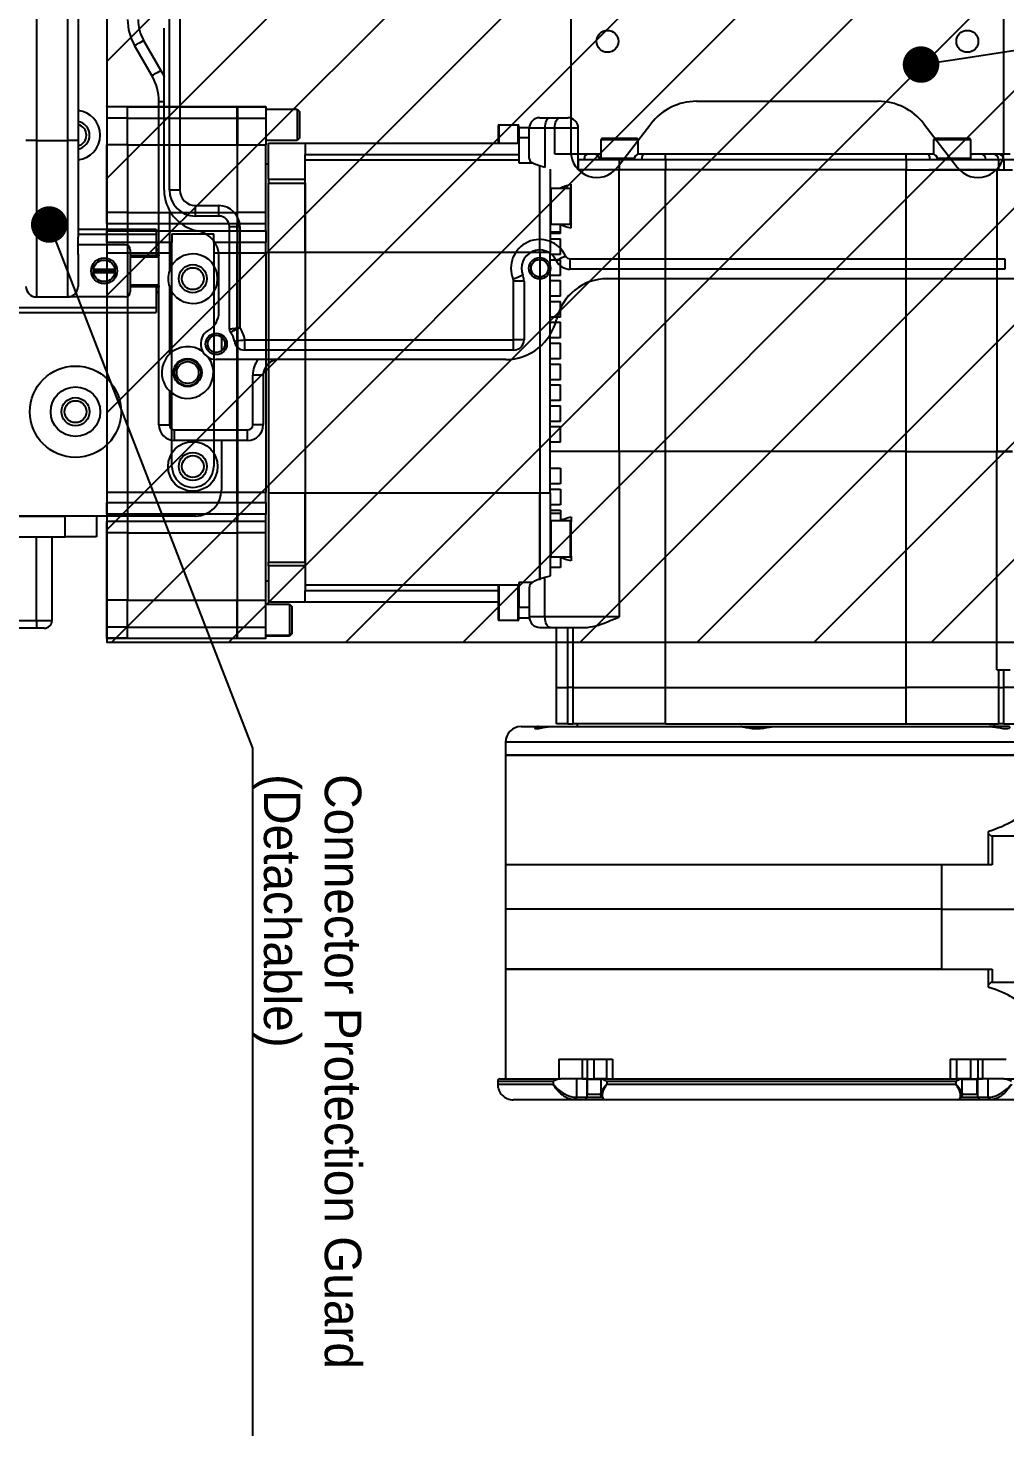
# Model space of a CAD drawing. Header units: millimetres. Extents: x 36 to 3196, y 27 to 5967.
# Drawn here: x 1530 to 1717.3, y 550.1 to 819.9 of the extents above; entities that cross this region are included whole.
import ezdxf
from ezdxf import colors
from ezdxf.entities.mleader import LeaderData, LeaderLine
from ezdxf.math import Vec2, Vec3

# ---------------------------------------------------------------- set-up
doc = ezdxf.new("R2010")
doc.units = ezdxf.units.MM
doc.layers.add('08_Dimension.Annotation', color=2, linetype='Continuous')
doc.styles.add('Coavis T-7.0 Style', font='MS PGothic.ttf', dxfattribs={"height": 7})

# ---------------------------------------------------------------- blocks, each defined once
blk = doc.blocks.new('A$C7d0f39f2')
at = {"color": 7, "linetype": 'Continuous', "lineweight": 25}
for p, q in [((648.57, 195.1), (648.57, 99.9)), ((731.63, 99.9), (731.63, 195.1)), ((546.1, 193), (546.1, 102)), ((552.1, 102), (552.1, 193)), ((554.1, 193), (554.1, 102)), ((573.6, 135.89), (573.6, 92.5)), ((571.6, 92.5), (571.6, 128.15)), ((570.6, 92.5), (570.6, 123.52)), ((568.26, 114.43), (564.94, 120.18)), ((566.67, 121.18), (569.99, 115.43)), ((569.6, 80.1), (569.6, 109.43)), ((672.67, 109.5), (707.53, 109.5)), ((657.54, 96.85), (663.94, 105.2)), ((716.26, 105.2), (722.66, 96.85)), ((546.1, 102), (544.1, 102)), ((546.1, 102), (546.1, 72)), ((546.1, 102), (552.1, 102)), ((552.1, 72), (552.1, 102)), ((554.1, 102), (552.1, 102)), ((554.1, 102), (554.1, 83.95)), ((571.6, 92.5), (573.6, 92.5)), ((576.6, 87.5), (576.6, 89.5)), ((576.6, 89.5), (581.1, 89.5)), ((581.1, 87.5), (581.1, 89.5)), ((581.1, 87.5), (576.6, 87.5)), ((554.1, 85), (569.1, 85)), ((569.1, 85), (569.1, 84)), ((569.1, 84), (569.1, 80)), ((583.1, 65.83), (583.1, 85.5)), ((583.1, 85.5), (585.1, 85.5)), ((585.1, 85.5), (585.1, 66.16)), ((563.1, 82), (554.1, 82)), ((564.1, 81), (564.1, 73)), ((569.1, 81.15), (569.6, 81.15)), ((554.1, 80.08), (554.1, 74)), ((564.1, 80), (569.1, 80)), ((564.1, 79.9), (569.6, 79.9)), ((569.6, 80.1), (569.6, 80.95)), ((569.6, 80.1), (569.6, 79.9)), ((569.6, 79.7), (569.6, 79.9)), ((569.6, 74.3), (569.6, 79.7)), ((581.1, 69.06), (581.1, 79.74)), ((648.47, 77.3), (648.47, 79.3)), ((648.47, 79.3), (731.8, 79.3)), ((731.8, 79.3), (731.8, 77.3)), ((557.03, 77), (561.17, 77)), ((557.05, 77.3), (561.15, 77.3)), ((557.05, 76.7), (561.15, 76.7)), ((731.8, 77.3), (648.47, 77.3)), ((564.1, 74.1), (569.6, 74.1)), ((564.1, 74), (569.1, 74)), ((569.1, 74), (569.1, 70)), ((569.6, 74.1), (569.6, 74.3)), ((569.6, 74.1), (569.6, 73.9)), ((569.6, 47.5), (569.6, 73.9)), ((569.6, 73.05), (569.6, 73.9)), ((571.6, 73.98), (571.6, 61)), ((637.6, 63.8), (637.6, 75)), ((639.6, 75), (637.6, 75)), ((639.6, 75), (639.6, 63.8)), ((740.6, 75.5), (655.59, 75.5)), ((546.1, 72), (552.1, 72)), ((563.1, 72), (552.1, 72)), ((569.1, 72.85), (569.6, 72.85)), ((186.1, 70), (569.1, 70)), ((186.1, 69), (569.1, 69)), ((569.1, 70), (569.1, 69)), ((581.6, 64.31), (581.6, 61.69)), ((586.04, 63.8), (637.6, 63.8)), ((586.04, 61.8), (586.04, 63.8)), ((639.6, 63.8), (637.6, 63.8)), ((637.6, 61.8), (637.6, 63.8)), ((636.1, 60), (580.6, 60)), ((637.6, 61.8), (586.04, 61.8)), ((589.6, 57), (587.6, 57)), ((587.6, 47.5), (587.6, 57)), ((589.6, 57), (589.6, 47.5)), ((571.6, 54), (571.6, 47.5)), ((569.6, 47.5), (571.6, 47.5)), ((572.6, 46.5), (586.6, 46.5)), ((572.6, 44.5), (572.6, 46.5)), ((586.6, 44.5), (586.6, 46.5)), ((589.6, 47.5), (587.6, 47.5)), ((586.6, 44.5), (572.6, 44.5)), ((581.6, 44.5), (581.6, 35)), ((576.6, 30), (496.6, 30)), ((496.6, 30), (551.6, 30)), ((551.6, 26), (551.6, 30)), ((557.6, 30), (557.6, 26)), ((499.6, 26), (551.6, 26)), ((546.1, 10), (546.1, 26)), ((549.1, 10), (549.1, 26)), ((557.6, 26), (551.6, 26)), ((508.1, 10), (546.1, 10)), ((546.1, 8.5), (510.7, 8.5)), ((546.1, 10), (549.1, 10)), ((546.1, 10), (546.1, 8.5)), ((547.6, 8.5), (546.1, 8.5))]:
    blk.add_line(p, q, dxfattribs=at)
at = {"color": 1, "linetype": 'Continuous', "lineweight": 25}
for p, q in [((569.6, 109.43), (570.6, 109.43)), ((571.6, 88.63), (571.6, 77.02)), ((554.1, 84), (569.1, 84)), ((564.1, 79.7), (569.6, 79.7)), ((569.1, 80.95), (569.6, 80.95)), ((569.1, 80.1), (569.6, 80.1)), ((564.1, 74.3), (569.6, 74.3)), ((569.1, 73.9), (569.6, 73.9)), ((569.1, 73.05), (569.6, 73.05))]:
    blk.add_line(p, q, dxfattribs=at)
at = {"color": 7, "linetype": 'Continuous', "lineweight": 25, "flags": 128}
for points in [[(564.94, 120.18), (564.97, 120.2), (565.07, 120.26), (565.23, 120.35), (565.45, 120.47), (565.71, 120.62), (566.01, 120.8), (566.33, 120.98), (566.67, 121.18)], [(568.26, 114.43), (568.29, 114.45), (568.39, 114.5), (568.55, 114.6), (568.77, 114.72), (569.03, 114.87), (569.33, 115.05), (569.65, 115.23), (569.99, 115.43)], [(645.76, 79.01), (645.79, 79.02), (645.9, 79.07), (646.06, 79.15), (646.29, 79.26), (646.56, 79.39), (646.87, 79.54), (647.21, 79.7), (647.56, 79.87)], [(639.37, 76.15), (639.33, 76.14), (639.23, 76.1), (639.06, 76.02), (638.83, 75.93), (638.55, 75.81), (638.23, 75.68), (637.88, 75.53), (637.52, 75.38)], [(579.08, 62.36), (579.04, 62.59), (578.95, 62.93)], [(584.06, 63.51), (584.1, 63.51), (584.21, 63.53), (584.4, 63.56), (584.64, 63.59), (584.94, 63.64), (585.28, 63.69), (585.66, 63.74), (586.04, 63.8)]]:
    blk.add_lwpolyline(points, dxfattribs=at)
at = {"color": 1, "linetype": 'Continuous', "lineweight": 25, "flags": 128}
blk.add_lwpolyline([(569.99, 115.43), (570.36, 114.74), (570.6, 114.22)], dxfattribs=at)
at = {"color": 7, "linetype": 'Continuous', "lineweight": 25}
for centre, radius in [((655.6, 121), 2.1), ((724.6, 121), 2.1), ((559.1, 77), 2.5), ((559.1, 77), 2.07), ((642.6, 77.5), 2.05), ((642.6, 77.5), 1.65), ((576.1, 75.5), 2.7), ((580.6, 63), 2.05), ((580.6, 63), 1.65), ((575.1, 57.5), 2.7), ((575.1, 57.5), 2.53), ((575.1, 57.5), 2.1), ((553.6, 50), 8.75), ((553.6, 50), 4.75), ((553.6, 50), 2.7), ((553.6, 50), 2.1), ((576.1, 39.5), 4.75), ((576.1, 39.5), 2.7)]:
    blk.add_circle(centre, radius, dxfattribs=at)
for centre, radius, start, end in [((573.6, 125.18), 10, 180, 210), ((573.6, 125.18), 8, 180, 210), ((559.6, 109.43), 10, 0, 30), ((672.67, 98.5), 11, 90, 142.5), ((707.53, 98.5), 11, 37.5, 90), ((553.6, 103), 4.75, 0, 83.9577), ((553.6, 103), 2.7, 0, 79.3281), ((553.6, 103), 2.1, 283.7741, 76.2259), ((553.6, 103), 4.75, 276.0423, 0), ((553.6, 103), 2.7, 280.6719, 0), ((653.57, 99.9), 5, 180, 322.5), ((726.63, 99.9), 5, 217.5, 0), ((578.6, 92.5), 8, 180, 258.9125), ((576.6, 92.5), 5, 180, 270), ((576.6, 92.5), 3, 180, 270), ((581.1, 85.5), 4, 0, 90), ((581.1, 85.5), 2, 0, 90), ((576.1, 79.74), 5, 0, 78.9125), ((563.1, 81), 1, 0, 90), ((642.6, 77.5), 5.5, 25.5164, 202.6199), ((642.6, 77.5), 3.5, 25.5164, 202.6199), ((576.1, 75.5), 4.75, 198.6717, 161.3283), ((648.47, 80.3), 3, 205.5164, 270), ((648.47, 80.3), 1, 205.5164, 270), ((636.6, 75), 3, 0, 22.6199), ((546.1, 74), 2, 180, 270), ((552.1, 74), 2, 270, 0), ((563.1, 73), 1, 270, 0), ((636.6, 75), 1, 0, 22.6199), ((655.59, 65.5), 10, 90, 166.9971), ((655.6, 65.5), 10, 90, 166.9971), ((577.1, 69.06), 4, 300, 0), ((636.1, 70), 10, 270, 346.9971), ((636.11, 70), 10, 270, 346.9971), ((580.6, 63), 3, 120, 270), ((584.1, 65.83), 1, 180, 218.9424), ((580.6, 63), 3.5, 8.3636, 38.9424), ((580.6, 63), 5.5, 8.3636, 35.0968), ((575.1, 57.5), 4.95, 54.2505, 134.9971), ((576, 61.9), 3.1, 9.5863, 17.3109), ((586.04, 63.8), 2, 188.3636, 270), ((637.6, 63.8), 2, 270, 0), ((575.1, 57.5), 4.95, 225.0029, 35.7495), ((592.6, 57), 3, 90, 180), ((572.6, 47.5), 3, 180, 270), ((572.6, 47.5), 1, 180, 270), ((586.6, 47.5), 1, 270, 0), ((586.6, 47.5), 3, 270, 0), ((576.6, 35), 5, 270, 0), ((547.6, 10), 1.5, 270, 0)]:
    blk.add_arc(centre, radius, start, end, dxfattribs=at)
at = {"color": 1, "linetype": 'Continuous', "lineweight": 25}
blk.add_arc((592.6, 57), 5, 143.1301, 180, dxfattribs=at)
at = {"color": 7, "linetype": 'Continuous', "lineweight": 25}
for points, knots in [([(554.1, 83.95), (554.08, 83.48), (554.04, 82.35), (554.02, 80.9), (554.07, 80.35), (554.1, 80.08)], [0, 0, 0, 0, 0.264729, 0.640157, 1, 1, 1, 1]), ([(571.6, 77.02), (571.47, 76.5), (571.23, 75.48), (571.48, 74.47), (571.6, 73.98)], [0, 0, 0, 0, 0.515819, 1, 1, 1, 1]), ([(583.1, 65.83), (583.12, 65.83), (583.16, 65.84), (583.47, 65.89), (583.95, 65.97), (584.51, 66.07), (584.92, 66.13), (585.1, 66.16), (585.1, 66.16)], [0, 0, 0, 0, 0.2042196, 0.4065357, 0.6116417, 0.8255191, 0.9966767, 1, 1, 1, 1]), ([(583.32, 65.2), (583.34, 65.21), (583.37, 65.23), (583.65, 65.39), (584.06, 65.63), (584.57, 65.9), (584.93, 66.08), (585.1, 66.16), (585.1, 66.16)], [0, 0, 0, 0, 0.204423, 0.406746, 0.611683, 0.825429, 0.996672, 1, 1, 1, 1]), ([(571.6, 61), (571.33, 60.68), (570.68, 59.93), (570.21, 58.63), (570.11, 57.22), (570.36, 55.86), (570.89, 54.78), (571.44, 54.18), (571.6, 54)], [0, 0, 0, 0, 0.158807, 0.378897, 0.534782, 0.690516, 0.907955, 1, 1, 1, 1])]:
    blk.add_open_spline(points, degree=3, knots=knots, dxfattribs=at)
blk = doc.blocks.new('_Dot')
at = {"color": 0, "linetype": 'ByBlock', "lineweight": -2}
blk.add_line((-0.5, 0), (-1, 0), dxfattribs=at)
at = {"color": 0, "linetype": 'ByBlock', "const_width": 0.5}
blk.add_lwpolyline([(-0.25, 0, 1), (0.25, 0, 1)], format="xyb", close=True, dxfattribs=at)
blk = doc.blocks.new('A$Ce3bc39cb')
at = {"color": 8, "linetype": 'Continuous', "lineweight": 25}
for p, q in [((139.87, 336.62), (139.87, 169.78)), ((153.87, 160.14), (153.87, 336.62)), ((167.87, 169.78), (167.87, 336.62)), ((121.85, 183.95), (121.85, 81.04)), ((124.35, 183.95), (124.35, 81.04)), ((124.37, 183.95), (124.37, 76.45)), ((186.39, 172.01), (186.39, 184.95)), ((190.39, 182.45), (190.39, 169.52)), ((9.15, 173.2), (9.15, 171.03)), ((10.15, 171.98), (10.15, 174.2)), ((12.15, 170.65), (12.15, 173.66)), ((66.15, 170.65), (66.15, 173.66)), ((66.15, 173.64), (66.15, 170.65)), ((108, 170.65), (108, 173.2)), ((111.35, 174.2), (111.35, 171.98)), ((118.35, 171.98), (118.35, 174.2)), ((118.85, 172.99), (118.85, 169.21)), ((9.15, 171.03), (9.15, 169.97)), ((10.15, 171.98), (12.15, 171.98)), ((10.15, 170.97), (10.15, 171.98)), ((10.15, 170.97), (12.15, 170.97)), ((10.15, 168.57), (10.15, 170.97)), ((12.15, 170.65), (12.15, 157.64)), ((12.15, 170.65), (66.15, 170.65)), ((12.15, 153.28), (12.15, 170.65)), ((108, 170.65), (66.15, 170.65)), ((66.15, 153.28), (66.15, 170.65)), ((111.35, 171.98), (108, 171.98)), ((108, 170.97), (111.35, 170.97)), ((118.35, 171.98), (111.35, 171.98)), ((111.35, 170.97), (111.35, 171.98)), ((111.35, 170.97), (118.35, 170.97)), ((111.35, 170.97), (111.35, 153.28)), ((118.35, 171.98), (118.35, 170.97)), ((118.35, 153.28), (118.35, 170.97)), ((118.85, 170.2), (118.35, 170.2)), ((182.59, 161.74), (182.59, 172.43)), ((186.39, 172.01), (186.39, 168.96)), ((9.15, 169.97), (9.15, 167.71)), ((9.15, 167.71), (9.15, 166.05)), ((10.15, 164.8), (10.15, 168.57)), ((118.85, 127.96), (118.85, 169.21)), ((139.09, 169), (145.37, 169)), ((139.87, 169.78), (145.37, 169.78)), ((145.37, 169.78), (145.37, 160.14)), ((165.37, 169.78), (167.87, 169.78)), ((165.37, 160.14), (165.37, 169.78)), ((165.37, 169), (168.65, 169)), ((165.39, 169), (165.39, 160.14)), ((182.59, 167.91), (186.39, 167.91)), ((186.39, 168.96), (189.89, 168.96)), ((186.39, 168.96), (186.39, 167.03)), ((186.39, 167.03), (186.39, 167.91)), ((190.39, 169.52), (189.89, 169.2)), ((190.39, 169.32), (189.89, 168.96)), ((189.89, 168.96), (189.89, 169.2)), ((189.89, 167.03), (189.89, 168.96)), ((190.39, 167.4), (189.89, 167.03)), ((190.39, 169.52), (190.39, 169.32)), ((190.39, 169.32), (190.39, 167.4)), ((190.39, 167.4), (190.39, 162.99)), ((6.15, 165.39), (6.15, 158.79)), ((6.35, 165.59), (9.95, 165.59)), ((6.35, 158.59), (6.35, 165.59)), ((9.15, 166.05), (9.15, 165.59)), ((9.95, 165.59), (9.95, 159.28)), ((10.15, 163.17), (10.15, 164.8)), ((165.37, 165.66), (165.39, 165.66)), ((182.59, 167.03), (186.39, 167.03)), ((186.29, 165.65), (182.59, 165.65)), ((186.29, 162.98), (186.29, 165.65)), ((189.89, 167.03), (186.39, 167.03)), ((186.39, 167.03), (186.39, 166.8)), ((186.39, 164.03), (186.39, 166.8)), ((189.29, 166.9), (186.49, 166.9)), ((186.49, 166.9), (186.49, 164.03)), ((189.29, 164.03), (189.29, 166.9)), ((189.39, 166.8), (189.39, 164.01)), ((189.89, 163.9), (189.89, 167.03)), ((10.15, 157.81), (10.15, 163.17)), ((186.39, 162.98), (182.59, 162.98)), ((189.38, 164.03), (186.39, 164.03)), ((186.39, 164.03), (186.39, 163.86)), ((186.39, 94.85), (186.39, 163.86)), ((186.89, 162.8), (186.89, 95.85)), ((186.89, 162.8), (187.39, 162.8)), ((187.39, 95.85), (187.39, 162.8)), ((190.39, 163.01), (190.39, 95.79)), ((145.37, 160.14), (145.37, 76.45)), ((153.87, 160.14), (145.37, 160.14)), ((145.37, 160.14), (145.37, 76.45)), ((153.87, 160.14), (153.87, 76.45)), ((165.37, 160.14), (153.87, 160.14)), ((165.37, 160.14), (165.37, 76.45)), ((165.39, 160.14), (165.39, 76.45)), ((182.59, 161.74), (186.39, 161.74)), ((9.19, 158.59), (6.35, 158.59)), ((9.15, 158.59), (9.15, 158.3)), ((9.15, 158.3), (9.15, 157.55)), ((9.15, 157.55), (9.15, 153.28)), ((10.15, 153.28), (10.15, 157.81)), ((10.15, 153.28), (9.15, 153.28)), ((9.15, 153.28), (9.15, 107.12)), ((10.15, 107.12), (10.15, 153.28)), ((10.15, 153.28), (12.15, 153.28)), ((12.15, 153.28), (12.15, 107.12)), ((66.15, 153.28), (12.15, 153.28)), ((111.35, 153.28), (66.15, 153.28)), ((66.15, 153.28), (66.15, 107.12)), ((118.35, 153.28), (111.35, 153.28)), ((111.35, 107.12), (111.35, 153.28)), ((118.35, 107.12), (118.35, 153.28)), ((118.85, 121.74), (118.85, 127.96)), ((124.37, 127.04), (124.35, 127.04)), ((165.39, 128.54), (165.37, 128.54)), ((119.05, 126.5), (119.05, 122.84)), ((118.85, 121.74), (118.85, 121.6)), ((118.85, 85.17), (118.85, 121.6)), ((124.35, 123.04), (124.37, 123.04)), ((165.37, 121.54), (165.39, 121.54)), ((10.15, 107.12), (9.15, 107.12)), ((9.15, 107.12), (9.15, 102.85)), ((10.15, 107.12), (12.15, 107.12)), ((10.15, 102.59), (10.15, 107.12)), ((12.15, 107.12), (12.15, 98.27)), ((66.15, 107.12), (12.15, 107.12)), ((111.35, 107.12), (66.15, 107.12)), ((66.15, 107.12), (66.15, 98.27)), ((118.35, 107.12), (111.35, 107.12)), ((111.35, 89.43), (111.35, 107.12)), ((118.35, 107.12), (118.35, 89.43)), ((9.15, 102.85), (9.15, 102.11)), ((10.15, 98.27), (10.15, 102.59)), ((6.15, 101.62), (6.15, 95.02)), ((6.35, 101.82), (9.19, 101.82)), ((6.35, 94.82), (6.35, 101.82)), ((9.15, 102.11), (9.15, 101.82)), ((9.95, 101.13), (9.95, 94.82)), ((10.15, 98.27), (12.15, 98.27)), ((10.15, 96.96), (10.15, 98.27)), ((12.15, 98.27), (12.15, 90.4)), ((66.15, 98.27), (12.15, 98.27)), ((66.15, 98.27), (97.85, 98.27)), ((66.15, 98.27), (66.15, 85.02)), ((97.85, 98.27), (97.85, 84.02)), ((9.95, 94.82), (6.35, 94.82)), ((9.15, 94.82), (9.15, 93.55)), ((10.15, 96.39), (10.15, 96.96)), ((10.15, 91.6), (10.15, 96.39)), ((182.59, 96.95), (186.39, 96.95)), ((182.59, 86.68), (182.59, 96.95)), ((182.59, 95.81), (186.39, 95.81)), ((186.29, 93.37), (186.29, 95.81)), ((186.39, 94.85), (186.39, 94.71)), ((186.39, 94.71), (189.32, 94.71)), ((186.39, 92.22), (186.39, 94.71)), ((186.49, 94.71), (186.49, 92.12)), ((186.89, 95.85), (187.39, 95.85)), ((189.29, 92.12), (189.29, 94.71)), ((189.39, 94.72), (189.39, 92.22)), ((189.89, 92.1), (189.89, 94.85)), ((190.39, 95.79), (190.39, 91.75)), ((9.15, 93.55), (9.15, 92.1)), ((9.15, 92.1), (9.15, 90.4)), ((99.85, 85.02), (99.85, 92.2)), ((182.59, 93.37), (186.29, 93.37)), ((182.59, 92.1), (186.39, 92.1)), ((186.39, 92.22), (186.39, 92.1)), ((189.89, 92.1), (186.39, 92.1)), ((186.39, 92.1), (186.39, 90.09)), ((186.39, 91.18), (186.39, 92.1)), ((186.49, 92.12), (189.29, 92.12)), ((190.39, 91.75), (189.89, 92.1)), ((189.89, 90.09), (189.89, 92.1)), ((190.39, 91.75), (190.39, 89.75)), ((4.15, 90.4), (4.15, 85.9)), ((9.15, 90.4), (4.15, 90.4)), ((12.15, 90.4), (9.15, 90.4)), ((9.15, 90.4), (9.15, 85.9)), ((10.15, 90.4), (10.15, 91.6)), ((10.15, 90.4), (12.15, 90.4)), ((111.35, 89.43), (99.85, 89.43)), ((118.35, 89.43), (111.35, 89.43)), ((111.35, 89.43), (111.35, 88.42)), ((118.35, 90.2), (118.85, 90.2)), ((118.35, 88.42), (118.35, 89.43)), ((165.39, 89.57), (165.37, 89.57)), ((182.59, 91.18), (186.39, 91.18)), ((186.39, 90.09), (189.89, 90.09)), ((186.39, 90.09), (186.39, 87.02)), ((189.89, 89.84), (189.89, 90.09)), ((190.39, 89.75), (189.89, 90.09)), ((190.39, 89.54), (189.89, 89.84)), ((190.39, 89.75), (190.39, 89.54)), ((190.39, 89.54), (190.39, 77.95)), ((2.15, 86.9), (2.15, 88.4)), ((2.15, 85.02), (2.15, 86.9)), ((15.82, 89.02), (14.9, 89.02)), ((15.62, 85.22), (15.62, 88.82)), ((15.62, 88.82), (22.62, 88.82)), ((22.42, 89.02), (15.82, 89.02)), ((23.33, 89.02), (22.42, 89.02)), ((22.62, 88.82), (22.62, 85.22)), ((22.69, 87.02), (22.62, 87.02)), ((24.36, 87.02), (22.69, 87.02)), ((24, 85.02), (24, 87.02)), ((24.36, 87.02), (24.36, 85.02)), ((25.36, 85.02), (25.36, 87.02)), ((28.36, 87.02), (25.36, 87.02)), ((28.36, 87.02), (28.36, 85.02)), ((29.36, 85.02), (29.36, 87.02)), ((32.36, 87.02), (29.36, 87.02)), ((32.36, 87.02), (32.36, 85.02)), ((33.36, 85.02), (33.36, 87.02)), ((36.36, 87.02), (33.36, 87.02)), ((36.36, 87.02), (36.36, 85.02)), ((37.36, 85.02), (37.36, 87.02)), ((40.36, 87.02), (37.36, 87.02)), ((40.36, 87.02), (40.36, 85.02)), ((41.36, 85.02), (41.36, 87.02)), ((44.36, 87.02), (41.36, 87.02)), ((44.36, 87.02), (44.36, 85.02)), ((45.36, 85.02), (45.36, 87.02)), ((48.36, 87.02), (45.36, 87.02)), ((48.36, 87.02), (48.36, 85.02)), ((49.36, 85.02), (49.36, 87.02)), ((52.36, 87.02), (49.36, 87.02)), ((52.36, 87.02), (52.36, 85.02)), ((53.36, 85.02), (53.36, 87.02)), ((56.36, 87.02), (53.36, 87.02)), ((56.36, 87.02), (56.36, 85.02)), ((57.36, 85.02), (57.36, 87.02)), ((60.36, 87.02), (57.36, 87.02)), ((60.36, 87.02), (60.36, 85.02)), ((61.36, 85.02), (61.36, 87.02)), ((64.36, 87.02), (61.36, 87.02)), ((64.36, 87.02), (64.36, 85.02)), ((69.35, 85.02), (69.35, 87.02)), ((69.35, 87.02), (72.35, 87.02)), ((72.35, 87.02), (72.35, 85.02)), ((73.35, 85.02), (73.35, 87.02)), ((73.35, 87.02), (76.35, 87.02)), ((76.35, 87.02), (76.35, 85.02)), ((77.35, 85.02), (77.35, 87.02)), ((77.35, 87.02), (79.31, 87.02)), ((78, 87.02), (78, 85.02)), ((78.67, 89.02), (79.58, 89.02)), ((79.31, 87.02), (79.38, 87.02)), ((79.38, 85.22), (79.38, 88.82)), ((79.38, 88.82), (86.38, 88.82)), ((86.18, 89.02), (79.58, 89.02)), ((86.18, 89.02), (87.1, 89.02)), ((86.38, 88.82), (86.38, 85.22)), ((86.38, 87.02), (86.46, 87.02)), ((86.46, 87.02), (88.35, 87.02)), ((88.35, 87.02), (88.35, 85.02)), ((111.35, 88.42), (99.85, 88.42)), ((118.35, 88.42), (111.35, 88.42)), ((111.35, 86.2), (111.35, 88.42)), ((118.35, 88.42), (118.35, 86.2)), ((124.37, 88.07), (124.35, 88.07)), ((182.59, 86.68), (186.39, 86.68)), ((186.39, 75.45), (186.39, 87.02)), ((2.15, 83.02), (2.15, 85.02)), ((4.15, 85.9), (4.15, 84.02)), ((9.15, 85.9), (4.15, 85.9)), ((4.15, 84.02), (4.15, 81.02)), ((4.15, 84.02), (11.71, 84.02)), ((12.01, 85.02), (16.4, 85.02)), ((22.62, 85.22), (15.62, 85.22)), ((16.4, 85.02), (18.03, 85.02)), ((18.03, 85.02), (27.92, 85.02)), ((27.92, 83.02), (27.92, 85.02)), ((74.08, 85.02), (27.92, 85.02)), ((74.08, 83.02), (74.08, 85.02)), ((74.08, 85.02), (83.97, 85.02)), ((86.38, 85.22), (79.38, 85.22)), ((83.97, 85.02), (85.6, 85.02)), ((85.6, 85.02), (89.99, 85.02)), ((97.85, 84.02), (90.29, 84.02)), ((97.85, 84.02), (97.85, 81.02)), ((111.35, 86.2), (99.85, 86.2)), ((99.85, 83.02), (99.85, 85.02)), ((118.35, 86.2), (111.35, 86.2)), ((118.85, 82.77), (118.85, 85.17)), ((124.35, 84.07), (124.37, 84.07)), ((186.89, 85.59), (187.39, 85.59)), ((186.89, 85.59), (186.89, 74.95)), ((187.39, 74.95), (187.39, 85.59)), ((4, 79.02), (4, 81.03)), ((9.77, 81.02), (4.15, 81.02)), ((6.03, 81.02), (6.03, 79.02)), ((10.78, 79.02), (10.78, 81.56)), ((27.92, 83.02), (11.23, 83.02)), ((27.92, 83.02), (11.31, 83.02)), ((27.92, 83.02), (74.08, 83.02)), ((27.92, 38.02), (27.92, 83.02)), ((90.77, 83.02), (74.08, 83.02)), ((74.08, 38.02), (74.08, 83.02)), ((74.08, 83.02), (90.69, 83.02)), ((91.22, 81.56), (91.22, 79.02)), ((92.23, 81.02), (97.85, 81.02)), ((95.97, 79.02), (95.97, 81.02)), ((98, 79.02), (98, 81.03)), ((118.85, 82.77), (118.85, 82.58)), ((118.85, 79.45), (118.85, 82.58)), ((119.05, 83.57), (119.05, 82.57)), ((121.85, 81.04), (121.85, 76.45)), ((124.35, 81.04), (124.35, 76.45)), ((165.37, 82.87), (165.39, 82.87)), ((3.5, 75.22), (3.5, 78.82)), ((3.5, 78.82), (7, 78.82)), ((4, 79.02), (3.7, 79.02)), ((4, 79.02), (6.03, 79.02)), ((6.03, 79.02), (10.78, 79.02)), ((7, 38.02), (7, 79.02)), ((9.22, 38.02), (9.22, 79.02)), ((10.23, 38.02), (10.23, 79.02)), ((91.22, 79.02), (95.97, 79.02)), ((91.77, 79.02), (91.77, 38.02)), ((91.77, 78.82), (98.5, 78.82)), ((97.05, 79.02), (95.97, 79.02)), ((98.3, 79.02), (97.05, 79.02)), ((98.5, 78.82), (98.5, 75.22)), ((165.37, 79.96), (165.39, 79.96)), ((165.37, 79.86), (165.39, 79.86)), ((121.85, 76.45), (124.35, 76.45)), ((124.37, 76.45), (145.37, 76.45)), ((145.37, 76.45), (153.87, 76.45)), ((153.87, 76.45), (165.37, 76.45)), ((165.39, 76.45), (186.39, 76.45)), ((7, 75.22), (3.5, 75.22)), ((3.7, 75.02), (7, 75.02)), ((98.5, 75.22), (91.77, 75.22)), ((91.77, 75.02), (98.3, 75.02)), ((92.78, 38.02), (92.78, 75.02)), ((95, 75.02), (95, 38.02)), ((186.89, 74.95), (187.39, 74.95)), ((7, 31.02), (7, 38.02)), ((7, 38.02), (9.22, 38.02)), ((10.23, 38.02), (9.22, 38.02)), ((27.92, 38.02), (10.23, 38.02)), ((13.93, 31.02), (13.93, 38.02)), ((14.69, 31.02), (14.69, 38.02)), ((14.69, 38.02), (27.92, 38.02)), ((27.92, 31.02), (27.92, 38.02)), ((27.92, 38.02), (74.08, 38.02)), ((74.08, 31.02), (74.08, 38.02)), ((87.31, 38.02), (74.08, 38.02)), ((74.08, 38.02), (91.77, 38.02)), ((87.31, 31.02), (87.31, 38.02)), ((88.07, 38.02), (88.07, 31.02)), ((91.77, 38.02), (92.78, 38.02)), ((95, 38.02), (92.78, 38.02)), ((95, 38.02), (95, 31.02)), ((0.5, 36.5), (1, 37)), ((0.5, 30.52), (0.5, 36.5)), ((0.5, 36.5), (6.5, 36.5)), ((6, 37), (1, 37)), ((6, 37), (6.5, 36.5)), ((6.5, 36.5), (6.5, 30.52)), ((95.38, 35.02), (95.88, 35.52)), ((100.88, 35.52), (95.88, 35.52)), ((101.38, 35.02), (100.88, 35.52)), ((101, 35.52), (100.88, 35.52)), ((101, 35.52), (101.5, 35.02)), ((95.38, 30.52), (95.38, 35.02)), ((95.38, 35.02), (101.38, 35.02)), ((101.38, 35.02), (101.38, 30.52)), ((101.38, 35.02), (101.5, 35.02)), ((101.5, 35.02), (101.5, 30.52)), ((0, 25.04), (0, 30.52)), ((0, 30.52), (0.08, 30.52)), ((0.08, 25.04), (0.08, 30.52)), ((0.08, 30.52), (2.23, 30.52)), ((2.23, 25.04), (2.23, 30.52)), ((2.23, 30.52), (7.36, 30.52)), ((13.93, 31.02), (7, 31.02)), ((7.36, 25.04), (7.36, 30.52)), ((20.31, 30.52), (7.36, 30.52)), ((11, 30.52), (11, 31.02)), ((13.93, 31.02), (14.69, 31.02)), ((27.92, 31.02), (14.69, 31.02)), ((20.31, 30.52), (20.31, 25.04)), ((22.45, 30.52), (20.31, 30.52)), ((22.45, 25.04), (22.45, 30.52)), ((23.86, 30.52), (22.45, 30.52)), ((23.86, 25.04), (23.86, 30.52)), ((23.86, 30.52), (26.07, 30.52)), ((26.07, 30.52), (26.07, 25.04)), ((28.02, 30.52), (26.07, 30.52)), ((27.92, 31.02), (74.08, 31.02)), ((28.02, 25.04), (28.02, 30.52)), ((28.02, 30.52), (73.98, 30.52)), ((73.98, 30.52), (73.98, 25.04)), ((75.93, 30.52), (73.98, 30.52)), ((74.08, 31.02), (87.31, 31.02)), ((75.93, 25.04), (75.93, 30.52)), ((75.93, 30.52), (78.14, 30.52)), ((78.14, 30.52), (78.14, 25.04)), ((79.55, 30.52), (78.14, 30.52)), ((79.55, 30.52), (79.55, 25.04)), ((81.69, 30.52), (79.55, 30.52)), ((81.69, 30.52), (81.69, 25.04)), ((94.64, 30.52), (81.69, 30.52)), ((88.07, 31.02), (87.31, 31.02)), ((88.07, 31.02), (95, 31.02)), ((91, 31.02), (91, 30.52)), ((94.64, 25.04), (94.64, 30.52)), ((98.2, 30.52), (94.64, 30.52)), ((100.78, 30.52), (98.2, 30.52)), ((99.77, 25.04), (99.77, 30.52)), ((101.92, 30.52), (100.78, 30.52)), ((101.92, 25.04), (101.92, 30.52)), ((101.92, 30.52), (102, 30.52)), ((102, 30.52), (102, 25.04)), ((0, 25.04), (0.08, 25.04)), ((0, 4), (0, 25)), ((0.08, 25), (0, 25)), ((0.08, 25.04), (2.23, 25.04)), ((0.08, 4), (0.08, 25)), ((2.23, 25), (0.08, 25)), ((1, 25), (1, 25.04)), ((2.23, 25.04), (7.36, 25.04)), ((2.23, 4), (2.23, 25)), ((7.36, 25), (2.23, 25)), ((6, 25.04), (6, 25)), ((20.31, 25.04), (7.36, 25.04)), ((7.36, 4), (7.36, 25)), ((7.36, 25), (20.31, 25)), ((8, 25), (8, 25.04)), ((22.45, 25.04), (20.31, 25.04)), ((20.31, 4), (20.31, 25)), ((20.31, 25), (22.45, 25)), ((22.45, 25.04), (23.86, 25.04)), ((22.45, 4), (22.45, 25)), ((23.86, 25), (22.45, 25)), ((23.86, 25.04), (26.07, 25.04)), ((23.86, 4), (23.86, 25)), ((23.86, 25), (26.07, 25)), ((26.07, 25.04), (28.02, 25.04)), ((26.07, 25), (26.07, 20.5)), ((28.02, 25), (26.07, 25)), ((28.02, 25.04), (73.98, 25.04)), ((28.02, 20.5), (28.02, 25)), ((73.98, 25), (28.02, 25)), ((73.98, 25.04), (75.93, 25.04)), ((73.98, 25), (73.98, 4)), ((75.93, 25), (73.98, 25)), ((75.93, 25.04), (78.14, 25.04)), ((75.93, 4), (75.93, 25)), ((75.93, 25), (78.14, 25)), ((78.14, 25.04), (79.55, 25.04)), ((78.14, 25), (78.14, 4)), ((79.55, 25), (78.14, 25)), ((81.69, 25.04), (79.55, 25.04)), ((79.55, 25), (79.55, 4)), ((79.55, 25), (81.69, 25)), ((94.64, 25.04), (81.69, 25.04)), ((81.69, 4), (81.69, 25)), ((81.69, 25), (94.64, 25)), ((94, 25.04), (94, 25)), ((99.77, 25.04), (94.64, 25.04)), ((94.64, 4), (94.64, 25)), ((99.77, 25), (94.64, 25)), ((101.92, 25.04), (99.77, 25.04)), ((99.77, 4), (99.77, 25)), ((101.92, 25), (99.77, 25)), ((101.92, 25.04), (102, 25.04)), ((101.92, 4), (101.92, 25)), ((102, 25), (101.92, 25)), ((102, 25), (102, 4)), ((24.38, 12.5), (24.38, 20.5)), ((26.07, 20.5), (24.38, 20.5)), ((26.07, 20.5), (28.02, 20.5)), ((28.02, 20.5), (69, 20.5)), ((24.38, 12.5), (26.07, 12.5)), ((26.07, 12.5), (26.07, 4)), ((28.02, 12.5), (26.07, 12.5)), ((28.02, 4), (28.02, 12.5)), ((69, 12.5), (28.02, 12.5)), ((0, 0), (0, 4)), ((0.08, 4), (0, 4)), ((2.23, 4), (0.08, 4)), ((0.08, 4), (0.08, 0)), ((7.36, 4), (2.23, 4)), ((2.23, 4), (2.23, 0)), ((7.36, 4), (20.31, 4)), ((7.36, 4), (7.36, 0)), ((20.31, 4), (22.45, 4)), ((20.31, 4), (20.31, 0)), ((22.45, 0), (22.45, 4)), ((22.45, 4), (23.86, 4)), ((23.86, 4), (26.07, 4)), ((23.86, 0), (23.86, 4)), ((26.07, 4), (28.02, 4)), ((26.07, 4), (26.07, 0)), ((28.02, 4), (73.98, 4)), ((28.02, 0), (28.02, 4)), ((73.98, 4), (75.93, 4)), ((73.98, 4), (73.98, 0)), ((75.93, 4), (78.14, 4)), ((75.93, 0), (75.93, 4)), ((78.14, 4), (79.55, 4)), ((78.14, 4), (78.14, 0)), ((79.55, 4), (79.55, 0)), ((79.55, 4), (81.69, 4)), ((81.69, 4), (94.64, 4)), ((81.69, 4), (81.69, 0)), ((99.77, 4), (94.64, 4)), ((94.64, 4), (94.64, 0)), ((101.92, 4), (99.77, 4)), ((99.77, 4), (99.77, 0)), ((102, 4), (101.92, 4)), ((101.92, 4), (101.92, 0)), ((102, 4), (102, 0)), ((0.08, 0), (0, 0)), ((0.08, 0), (2.23, 0)), ((2.23, 0), (7.36, 0)), ((20.31, 0), (7.36, 0)), ((22.45, 0), (20.31, 0)), ((22.45, 0), (23.86, 0)), ((26.07, 0), (23.86, 0)), ((26.07, 0), (28.02, 0)), ((28.02, 0), (73.98, 0)), ((73.98, 0), (75.93, 0)), ((78.14, 0), (75.93, 0)), ((78.14, 0), (79.55, 0)), ((81.69, 0), (79.55, 0)), ((94.64, 0), (81.69, 0)), ((99.77, 0), (94.64, 0)), ((101.92, 0), (99.77, 0)), ((102, 0), (101.92, 0))]:
    blk.add_line(p, q, dxfattribs=at)
at = {"color": 8, "linetype": 'Continuous', "lineweight": 25, "flags": 128}
for points in [[(190.15, 163.57), (189.92, 163.75), (189.69, 163.93)], [(189.66, 94.82), (189.89, 94.99), (190.12, 95.16)], [(10.15, 91.6), (9.95, 91.61), (9.77, 91.64), (9.59, 91.68), (9.44, 91.75), (9.32, 91.82), (9.23, 91.91), (9.17, 92), (9.15, 92.1)], [(4.15, 85.9), (3.76, 85.91), (3.38, 85.97), (3.04, 86.06), (2.74, 86.19), (2.49, 86.34), (2.3, 86.51), (2.19, 86.7), (2.15, 86.9)], [(4.15, 84.02), (3.76, 84.04), (3.38, 84.1), (3.04, 84.19), (2.74, 84.31), (2.49, 84.46), (2.3, 84.64), (2.19, 84.82), (2.15, 85.02)], [(99.85, 85.02), (99.81, 84.82), (99.7, 84.64), (99.51, 84.46), (99.26, 84.31), (98.96, 84.19), (98.62, 84.1), (98.24, 84.04), (97.85, 84.02)]]:
    blk.add_lwpolyline(points, dxfattribs=at)
at = {"color": 8, "linetype": 'Continuous', "lineweight": 25}
for centre in [(33, 16.5), (69, 16.5)]:
    blk.add_circle(centre, 2.1, dxfattribs=at)
for centre, radius, start, end in [((10.13, 171), 0.976, 88.5552, 178.478), ((10.15, 169.97), 1, 90, 180), ((10.09, 167.63), 0.94, 86.1355, 175.5272), ((6.35, 165.39), 0.2, 90, 180), ((9.85, 166.06), 0.699, 181.1782, 223.1504), ((9.95, 165.39), 0.2, 0, 90), ((186.29, 165.75), 0.1, 270, 0), ((186.49, 166.8), 0.1, 90, 180), ((189.29, 166.8), 0.1, 0, 90), ((10.15, 158.3), 1, 90, 180), ((6.35, 158.79), 0.2, 180, 270), ((9.92, 156.64), 1.19, 78.7004, 129.992), ((9.92, 103.76), 1.19, 230.0075, 281.2997), ((6.35, 101.62), 0.2, 90, 180), ((10.15, 102.11), 1, 180, 270), ((6.35, 95.02), 0.2, 180, 270), ((10.13, 93.53), 0.977, 88.6527, 178.5857), ((9.95, 95.02), 0.2, 270, 0), ((186.29, 93.27), 0.1, 0, 90), ((186.49, 92.22), 0.1, 180, 270), ((189.29, 92.22), 0.1, 270, 0), ((4.15, 88.4), 2, 90, 180), ((15.82, 88.82), 0.2, 90, 180), ((22.42, 88.82), 0.2, 0, 90), ((79.58, 88.82), 0.2, 90, 180), ((86.18, 88.82), 0.2, 0, 90), ((15.82, 85.22), 0.2, 180, 270), ((22.42, 85.22), 0.2, 270, 0), ((79.58, 85.22), 0.2, 180, 270), ((86.18, 85.22), 0.2, 270, 0), ((4.15, 83.02), 2, 180, 270), ((97.85, 83.02), 2, 270, 0), ((119.05, 82.77), 0.2, 180, 270), ((3.7, 78.82), 0.2, 90, 180), ((98.3, 78.82), 0.2, 0, 90), ((121.85, 79.45), 3, 180, 270), ((187.39, 77.95), 3, 270, 0), ((3.7, 75.22), 0.2, 180, 270), ((98.3, 75.22), 0.2, 270, 0), ((186.89, 75.45), 0.5, 180, 270), ((69, 16.5), 4, 270, 90)]:
    blk.add_arc(centre, radius, start, end, dxfattribs=at)
for centre, major_axis, start_param, end_param in [((86.12, 130.2), (47.65, 47.65), 6.007814, 6.279117), ((221.62, 130.2), (-47.65, 47.65), 0.004069, 0.275372), ((139.37, 169.5), (0.441, 0.441), 2.866221, 5.793226), ((168.37, 169.5), (-0.441, 0.441), 0.48996, 3.416964)]:
    blk.add_ellipse(centre, major_axis=major_axis, ratio=0.533336, start_param=start_param, end_param=end_param, dxfattribs=at)
at = {"color": 8, "linetype": 'Continuous', "lineweight": 25, "extrusion": (0, 0, -1)}
for centre, major_axis, start_param, end_param in [((19.12, 91.75), (0, -7.79), 0.891123, 1.212877), ((19.12, 91.75), (0, -7.79), 5.070308, 5.364576), ((82.88, 91.75), (0, -7.79), 0.918609, 1.212877), ((82.88, 91.75), (0, -7.79), 5.070308, 5.364576), ((74.08, 71.74), (0, -30.64), 4.264137, 4.300053)]:
    blk.add_ellipse(centre, major_axis=major_axis, ratio=0.57735, start_param=start_param, end_param=end_param, dxfattribs=at)
at = {"color": 8, "linetype": 'Continuous', "lineweight": 25}
for points, knots in [([(118.85, 169.21), (118.88, 169.63), (118.94, 170.46), (119.19, 171.6), (119.29, 172.51), (119.16, 173.06), (118.92, 173.24), (118.87, 173.07), (118.85, 172.99)], [0, 0, 0, 0, 0.167309, 0.33383, 0.518427, 0.683774, 0.85119, 1, 1, 1, 1]), ([(186.89, 173.47), (186.89, 173.47), (186.86, 173.42), (186.7, 173.17), (186.47, 172.7), (186.41, 172.2), (186.39, 172.01)], [0, 0, 0, 0, 0.006006, 0.142792, 0.66297, 1, 1, 1, 1]), ([(189.89, 169.2), (189.88, 169.4), (189.85, 169.79), (189.64, 170.45), (189.35, 171.08), (188.9, 171.87), (188.24, 172.75), (187.67, 173.23), (187.39, 173.47)], [0, 0, 0, 0, 0.131022, 0.260708, 0.387916, 0.513025, 0.757462, 1, 1, 1, 1]), ([(187.39, 173.47), (187.73, 173.27), (188.4, 172.85), (189.2, 172.06), (189.75, 171.33), (190.09, 170.73), (190.34, 170.1), (190.37, 169.72), (190.39, 169.52)], [0, 0, 0, 0, 0.2427558, 0.4872234, 0.6122464, 0.7393277, 0.8689205, 1, 1, 1, 1]), ([(186.39, 163.86), (186.41, 163.78), (186.47, 163.56), (186.7, 163.17), (186.86, 162.87), (186.89, 162.8), (186.89, 162.8)], [0, 0, 0, 0, 0.3370302, 0.8572084, 0.993995, 1, 1, 1, 1]), ([(187.39, 162.8), (187.67, 163.06), (188.23, 163.57), (188.9, 163.95), (189.35, 164.04), (189.58, 164.03), (189.66, 163.94), (189.68, 163.92)], [0, 0, 0, 0, 0.312049, 0.626543, 0.787508, 0.951174, 1, 1, 1, 1]), ([(190.39, 163.01), (190.37, 163.15), (190.34, 163.42), (190.09, 163.64), (189.75, 163.74), (189.2, 163.71), (188.4, 163.44), (187.73, 163.01), (187.39, 162.8)], [0, 0, 0, 0, 0.13108, 0.260672, 0.387753, 0.512776, 0.757244, 1, 1, 1, 1]), ([(118.85, 121.6), (118.88, 121.84), (118.94, 122.33), (119.19, 123.43), (119.29, 124.69), (119.16, 125.99), (118.92, 127.1), (118.87, 127.69), (118.85, 127.96)], [0, 0, 0, 0, 0.167309, 0.333831, 0.518428, 0.683774, 0.85119, 1, 1, 1, 1]), ([(99.85, 92.2), (99.74, 92.87), (99.54, 94.05), (98.69, 96.14), (98.14, 97.53), (97.85, 98.27), (97.85, 98.27)], [0, 0, 0, 0, 0.393262, 0.691795, 0.996958, 1, 1, 1, 1]), ([(186.89, 95.85), (186.89, 95.85), (186.86, 95.78), (186.7, 95.49), (186.47, 95.11), (186.41, 94.92), (186.39, 94.85)], [0, 0, 0, 0, 0.006005, 0.142791, 0.662969, 1, 1, 1, 1]), ([(187.39, 95.85), (187.73, 95.64), (188.4, 95.23), (189.2, 94.99), (189.75, 94.99), (190.09, 95.11), (190.34, 95.36), (190.37, 95.65), (190.39, 95.79)], [0, 0, 0, 0, 0.242755, 0.487223, 0.612246, 0.739327, 0.86892, 1, 1, 1, 1]), ([(189.66, 94.83), (189.65, 94.81), (189.57, 94.72), (189.35, 94.7), (188.9, 94.76), (188.23, 95.1), (187.67, 95.6), (187.39, 95.85)], [0, 0, 0, 0, 0.027799, 0.195082, 0.359606, 0.681052, 1, 1, 1, 1]), ([(187.39, 85.59), (187.67, 85.82), (188.24, 86.29), (188.9, 87.15), (189.35, 87.93), (189.64, 88.57), (189.85, 89.24), (189.88, 89.64), (189.89, 89.84)], [0, 0, 0, 0, 0.242537, 0.486975, 0.612084, 0.739292, 0.869205, 1, 1, 1, 1]), ([(190.39, 89.54), (190.37, 89.34), (190.34, 88.94), (190.09, 88.3), (189.75, 87.7), (189.2, 86.97), (188.4, 86.19), (187.73, 85.79), (187.39, 85.59)], [0, 0, 0, 0, 0.13108, 0.260672, 0.387754, 0.512777, 0.757245, 1, 1, 1, 1]), ([(186.39, 87.02), (186.41, 86.82), (186.47, 86.33), (186.7, 85.88), (186.86, 85.64), (186.89, 85.59), (186.89, 85.59)], [0, 0, 0, 0, 0.33703, 0.85721, 0.993995, 1, 1, 1, 1]), ([(11.71, 84.02), (11.54, 83.45), (11.23, 82.42), (10.92, 81.83), (10.78, 81.56)], [0, 0, 0, 0, 0.558982, 1, 1, 1, 1]), ([(90.29, 84.02), (90.46, 83.45), (90.77, 82.42), (91.08, 81.83), (91.22, 81.56)], [0, 0, 0, 0, 0.558982, 1, 1, 1, 1]), ([(118.85, 82.58), (118.88, 82.41), (118.94, 82.08), (119.19, 82.03), (119.29, 82.39), (119.16, 83.13), (118.92, 84.07), (118.87, 84.82), (118.85, 85.17)], [0, 0, 0, 0, 0.167309, 0.333831, 0.518428, 0.683775, 0.85119, 1, 1, 1, 1]), ([(10.78, 81.56), (10.61, 81.36), (10.35, 81.05), (9.91, 81.03), (9.77, 81.02)], [0, 0, 0, 0, 0.683257, 1, 1, 1, 1]), ([(91.22, 81.56), (91.39, 81.36), (91.65, 81.05), (92.09, 81.03), (92.23, 81.02)], [0, 0, 0, 0, 0.683257, 1, 1, 1, 1])]:
    blk.add_open_spline(points, degree=3, knots=knots, dxfattribs=at)
blk = doc.blocks.new('A$C6612ca16')
h = blk.add_hatch()
h.set_pattern_fill('ANSI31', color=6, scale=5)
h.set_pattern_definition([(45, (-941.57, 527.065), (-11.22532, 11.22532), [])])
h.paths.add_polyline_path([(0, 0), (187.6, 0), (187.6, 281.5), (0, 281.5)])
at = {"color": 6}
blk.add_lwpolyline([(187.6, 281.5), (0, 281.5), (0, 0), (187.6, 0)], close=True, dxfattribs=at)

msp = doc.modelspace()

# ---------------------------------------------------------------- block references
msp.add_blockref('A$C6612ca16', (1545.086, 702.2579))
at = {"layer": '08_Dimension.Annotation'}
msp.add_blockref('A$C7d0f39f2', (985.4859, 696.4131), dxfattribs=at)
at = {"layer": '08_Dimension.Annotation', "rotation": 270}
msp.add_blockref('A$Ce3bc39cb', (1545.086, 804.9131), dxfattribs=at)

# ---------------------------------------------------------------- leaders
at = {"layer": '08_Dimension.Annotation'}
ml = msp.add_multileader_mtext('Standard', dxfattribs=at)
ml.set_content('{\\fGulim|b0|i0|c129|p50;\\C256;\\c0;Rear module attachment area}', color=2, style='Coavis T-7.0 Style')
ml.set_leader_properties(color=253)
ml.set_arrow_properties(name='DOT')
ml.build(insert=Vec2(0, 0))
ml.multileader.update_dxf_attribs({"text_left_attachment_type": 5, "text_right_attachment_type": 5, "dogleg_length": 3, "arrow_head_size": 7})
ctx = ml.context
ctx.base_point, ctx.char_height, ctx.arrow_head_size, ctx.plane_origin, ctx.plane_x_axis, ctx.plane_y_axis = Vec3(1782.6297, 822.5126), 7, 7, Vec3(1746.5449, 882.3297), Vec3(0, -1), Vec3(1, 0)
ctx.left_attachment, ctx.right_attachment = 5, 5
notes = []
notes.append((ctx, [(0, (1, 1, 0), (1782.6297, 825.5126), (0, -1), 3, [(0, [(1701.2142, 812.9502)], 0, [])])]))
ctx.mtext.insert, ctx.mtext.text_direction, ctx.mtext.rotation, ctx.mtext.flow_direction = Vec3(1791.039, 820.5126), Vec3(0, -1), 4.71238898, 5
ml = msp.add_multileader_mtext('Standard', dxfattribs=at)
ml.set_content('{\\fGulim|b0|i0|c129|p50;\\C256;\\c0;Connector Protection Guard\\P(Detachable)}', color=2, style='Coavis T-7.0 Style')
ml.set_leader_properties(color=253)
ml.set_arrow_properties(name='DOT')
ml.build(insert=Vec2(0, 0))
ml.multileader.update_dxf_attribs({"text_left_attachment_type": 5, "text_right_attachment_type": 5, "dogleg_length": 3, "arrow_head_size": 7})
ctx = ml.context
ctx.base_point, ctx.char_height, ctx.arrow_head_size, ctx.plane_origin, ctx.plane_x_axis, ctx.plane_y_axis = Vec3(1573.0018, 678.9353), 7, 7, Vec3(1534.0467, 782.2904), Vec3(0, -1), Vec3(1, 0)
ctx.left_attachment, ctx.right_attachment = 5, 5
notes.append((ctx, [(0, (1, 1, 0), (1573.0018, 681.9353), (0, -1), 3, [(0, [(1534.0467, 782.2904)], 0, [])])]))
ctx.mtext.insert, ctx.mtext.text_direction, ctx.mtext.rotation, ctx.mtext.flow_direction = Vec3(1593.8887, 676.9353), Vec3(0, -1), 4.71238898, 5
for ctx, leaders in notes:
    for number, flags, end, landing, length, lines in leaders:
        leader = LeaderData()
        leader.index, (leader.has_last_leader_line, leader.has_dogleg_vector, leader.attachment_direction) = number, flags
        leader.last_leader_point, leader.dogleg_vector, leader.dogleg_length = Vec3(end), Vec3(landing), length
        for number, points, colour, breaks in lines:
            line = LeaderLine()
            line.index, line.vertices, line.color, line.breaks = number, Vec3.list(points), colors.encode_raw_color(colour), breaks
            leader.lines.append(line)
        ctx.leaders.append(leader)

doc.saveas('drawing.dxf')
